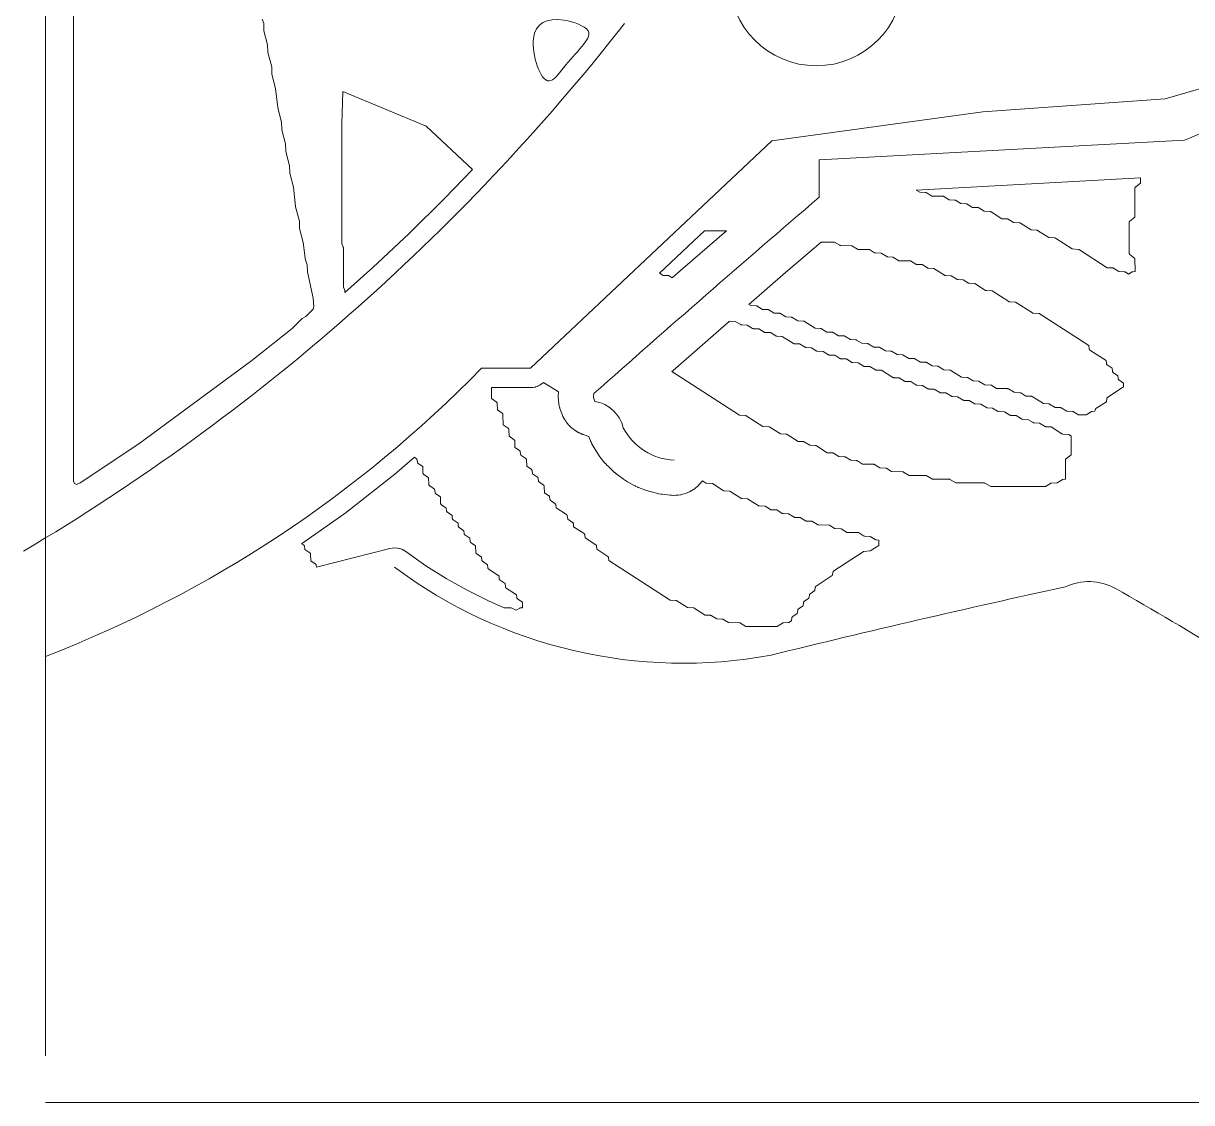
# Model space of a CAD drawing. Header units: inches. Extents: x 36 to 190, y -75 to 56.
# Drawn here: x 90.97 to 105.73, y -28.69 to -15.04 of the extents above; entities that cross this region are included whole.
import ezdxf

# ---------------------------------------------------------------- set-up
doc = ezdxf.new("R2010")
doc.units = ezdxf.units.IN
doc.layers.add('01_ORIGINAL_CAD', color=7, linetype='CONTINUOUS', lineweight=20)
doc.layers.add('03_ADDED_AREAS_SAME_COMPOSITION', color=7, linetype='CONTINUOUS', lineweight=15)

# ---------------------------------------------------------------- blocks, each defined once
blk = doc.blocks.new('05_SAND_DOLLAR')
at = {"layer": '01_ORIGINAL_CAD'}
for p, q in [((36.248, 17.906), (36.248, 55.9)), ((71.442, 17.312), (36.248, 17.312))]:
    blk.add_line(p, q, dxfattribs=at)
blk.add_lwpolyline([(53.65, 30.945), (50.4, 30.004), (48.095, 29.84), (45.427, 29.473), (42.376, 26.597), (41.758, 26.597, -0.10797), (36.248, 22.954)], format="xyb", dxfattribs=at)
blk.add_lwpolyline([(46.027, 28.759), (46.027, 29.23), (50.643, 29.479)], dxfattribs=at)
blk.add_circle((45.989, 31.521), 1.1, dxfattribs=at)
for centre, radius, start, end in [((22.02, 47.825), 27.364, 300.648, 321.9453), ((54.073, 21.787), 8.422, 94.2501, 114.0352), ((177.596, -125.015), 202.378, 130.55026, 131.62005), ((43.293, 26.24), 0.119, 162.5746, 211.3187), ((43.119, 25.741), 0.443, 13.2811, 80.611), ((44.225, 26.196), 0.761, 207.5896, 267.5639), ((44.306, 28.951), 6.083, 233.183, 280.5392), ((83.889, -134.15), 161.762, 102.40484, 103.75801), ((49.433, 23.211), 0.689, 61.2688, 115.2094), ((27.349, -15.654), 45.391, 56.1832, 60.407)]:
    blk.add_arc(centre, radius, start, end, dxfattribs=at)
at = {"layer": '03_ADDED_AREAS_SAME_COMPOSITION'}
blk.add_lwpolyline([(38.986, 31.011), (39.007, 30.955), (39.01, 30.869), (39.01, 30.866), (39.01, 30.863), (39.056, 30.686), (39.06, 30.594), (39.06, 30.591), (39.06, 30.588), (39.107, 30.406), (39.11, 30.319), (39.11, 30.316), (39.11, 30.313), (39.156, 30.135), (39.185, 29.892), (39.185, 29.888), (39.232, 29.706), (39.235, 29.619), (39.235, 29.616), (39.235, 29.613), (39.281, 29.436), (39.285, 29.344), (39.285, 29.341), (39.285, 29.338), (39.332, 29.156), (39.335, 29.069), (39.335, 29.066), (39.335, 29.063), (39.381, 28.885), (39.41, 28.642), (39.41, 28.638), (39.457, 28.456), (39.46, 28.369), (39.46, 28.366), (39.46, 28.363), (39.506, 28.185), (39.536, 27.961), (39.537, 27.958), (39.537, 27.955), (39.557, 27.905), (39.56, 27.819), (39.56, 27.814), (39.632, 27.481), (39.64, 27.373), (39.633, 27.346), (39.54, 27.251), (39.492, 27.225), (39.489, 27.223), (39.487, 27.221), (39.364, 27.1), (38.857, 26.695), (37.429, 25.643), (36.686, 25.147), (36.642, 25.129), (36.616, 25.139), (36.603, 25.168), (36.603, 32.082)], dxfattribs=at)
for points in [[(40.033, 27.575), (40.033, 27.578), (40.032, 27.582), (40.031, 27.585), (40.015, 27.62), (40.014, 28.119), (40.014, 28.122), (40.013, 28.125), (40.012, 28.128), (39.994, 28.172), (39.993, 29.685), (40.008, 30.097), (41.058, 29.657), (41.646, 29.111), (41.291, 28.744), (40.843, 28.302), (40.385, 27.871), (40.033, 27.555)], [(47.252, 28.85), (50.088, 29.003), (50.088, 28.938), (50.026, 28.892), (50.023, 28.889), (50.021, 28.887), (50.019, 28.884), (50.017, 28.881), (50.016, 28.878), (50.016, 28.875), (50.015, 28.871), (50.016, 28.508), (49.951, 28.456), (49.949, 28.454), (49.947, 28.452), (49.945, 28.449), (49.944, 28.446), (49.943, 28.443), (49.942, 28.44), (49.942, 28.437), (49.943, 28.055), (49.943, 28.052), (49.944, 28.049), (49.945, 28.046), (49.946, 28.043), (49.948, 28.04), (49.95, 28.038), (49.953, 28.036), (50.017, 27.984), (50.018, 27.82), (49.994, 27.818), (49.991, 27.818), (49.987, 27.817), (49.985, 27.816), (49.982, 27.815), (49.937, 27.788), (49.892, 27.815), (49.889, 27.816), (49.886, 27.817), (49.883, 27.818), (49.88, 27.818), (49.814, 27.82), (49.744, 27.862), (49.741, 27.864), (49.738, 27.865), (49.735, 27.866), (49.732, 27.866), (49.666, 27.868), (49.315, 28.095), (49.312, 28.096), (49.309, 28.097), (49.306, 28.098), (49.303, 28.099), (49.223, 28.106), (49.012, 28.241), (49.01, 28.243), (49.007, 28.244), (49.004, 28.245), (49, 28.245), (48.927, 28.249), (48.783, 28.339), (48.78, 28.341), (48.777, 28.342), (48.774, 28.342), (48.771, 28.343), (48.705, 28.345), (48.569, 28.432), (48.566, 28.433), (48.563, 28.434), (48.56, 28.435), (48.557, 28.436), (48.483, 28.44), (48.413, 28.482), (48.41, 28.484), (48.407, 28.485), (48.404, 28.485), (48.401, 28.486), (48.335, 28.488), (48.199, 28.575), (48.196, 28.576), (48.193, 28.577), (48.19, 28.578), (48.187, 28.579), (48.113, 28.583), (48.043, 28.625), (48.041, 28.627), (48.038, 28.628), (48.034, 28.628), (48.031, 28.629), (47.965, 28.631), (47.896, 28.673), (47.893, 28.674), (47.89, 28.675), (47.887, 28.676), (47.883, 28.676), (47.817, 28.678), (47.748, 28.72), (47.745, 28.722), (47.742, 28.723), (47.739, 28.724), (47.736, 28.724), (47.67, 28.726), (47.6, 28.768), (47.597, 28.77), (47.594, 28.771), (47.591, 28.771), (47.587, 28.772), (47.448, 28.774), (47.386, 28.813), (47.383, 28.814), (47.38, 28.816), (47.377, 28.816), (47.374, 28.817), (47.3, 28.821)], [(44.008, 27.798), (44.577, 28.335), (44.853, 28.335), (44.305, 27.86), (44.305, 27.86), (44.305, 27.86), (44.305, 27.86), (44.304, 27.859), (44.304, 27.859), (44.304, 27.859), (44.304, 27.859), (44.17, 27.742), (44.132, 27.764), (44.129, 27.766), (44.126, 27.767), (44.123, 27.768), (44.12, 27.768), (44.054, 27.77)], [(46.219, 28.193), (46.288, 28.151), (46.291, 28.149), (46.294, 28.148), (46.297, 28.147), (46.301, 28.147), (46.44, 28.145), (46.51, 28.103), (46.513, 28.101), (46.516, 28.1), (46.519, 28.1), (46.522, 28.099), (46.662, 28.097), (46.724, 28.058), (46.727, 28.057), (46.73, 28.055), (46.733, 28.055), (46.736, 28.054), (46.809, 28.05), (46.879, 28.008), (46.882, 28.006), (46.885, 28.005), (46.888, 28.004), (46.892, 28.004), (46.958, 28.002), (47.027, 27.96), (47.03, 27.959), (47.033, 27.957), (47.037, 27.957), (47.04, 27.956), (47.179, 27.955), (47.249, 27.912), (47.252, 27.911), (47.255, 27.91), (47.258, 27.909), (47.261, 27.909), (47.327, 27.907), (47.397, 27.865), (47.4, 27.863), (47.403, 27.862), (47.406, 27.862), (47.409, 27.861), (47.475, 27.859), (47.611, 27.772), (47.614, 27.771), (47.617, 27.77), (47.62, 27.769), (47.623, 27.768), (47.696, 27.764), (47.766, 27.722), (47.769, 27.72), (47.772, 27.719), (47.775, 27.719), (47.779, 27.718), (47.845, 27.716), (47.914, 27.674), (47.917, 27.673), (47.92, 27.672), (47.923, 27.671), (47.926, 27.671), (47.992, 27.669), (48.128, 27.582), (48.131, 27.58), (48.134, 27.579), (48.137, 27.578), (48.14, 27.578), (48.214, 27.574), (48.424, 27.439), (48.427, 27.437), (48.43, 27.436), (48.433, 27.435), (48.436, 27.435), (48.509, 27.431), (48.72, 27.296), (48.723, 27.294), (48.726, 27.293), (48.729, 27.292), (48.732, 27.292), (48.805, 27.288), (49.432, 26.884), (49.437, 26.844), (49.438, 26.841), (49.439, 26.838), (49.44, 26.835), (49.442, 26.833), (49.444, 26.83), (49.446, 26.828), (49.448, 26.826), (49.653, 26.694), (49.655, 26.659), (49.656, 26.656), (49.656, 26.653), (49.658, 26.65), (49.659, 26.647), (49.661, 26.645), (49.663, 26.643), (49.666, 26.641), (49.728, 26.598), (49.733, 26.558), (49.734, 26.555), (49.735, 26.552), (49.736, 26.549), (49.738, 26.547), (49.74, 26.544), (49.742, 26.542), (49.744, 26.54), (49.801, 26.503), (49.803, 26.469), (49.804, 26.465), (49.805, 26.462), (49.806, 26.459), (49.807, 26.457), (49.809, 26.454), (49.812, 26.452), (49.814, 26.45), (49.874, 26.409), (49.874, 26.362), (49.672, 26.23), (49.669, 26.228), (49.667, 26.226), (49.665, 26.223), (49.663, 26.221), (49.662, 26.218), (49.661, 26.215), (49.66, 26.212), (49.655, 26.172), (49.524, 26.087), (49.522, 26.085), (49.519, 26.082), (49.517, 26.08), (49.516, 26.077), (49.514, 26.074), (49.513, 26.07), (49.51, 26.053), (49.474, 26.05), (49.471, 26.05), (49.468, 26.049), (49.465, 26.048), (49.462, 26.046), (49.401, 26.007), (49.302, 26.007), (49.24, 26.046), (49.238, 26.048), (49.235, 26.049), (49.232, 26.05), (49.228, 26.05), (49.155, 26.054), (49.085, 26.097), (49.082, 26.098), (49.079, 26.099), (49.076, 26.1), (49.073, 26.1), (49.007, 26.102), (48.937, 26.144), (48.934, 26.146), (48.931, 26.147), (48.928, 26.148), (48.925, 26.148), (48.859, 26.15), (48.716, 26.24), (48.713, 26.241), (48.709, 26.242), (48.706, 26.243), (48.703, 26.243), (48.637, 26.245), (48.575, 26.285), (48.572, 26.286), (48.569, 26.287), (48.566, 26.288), (48.563, 26.288), (48.49, 26.293), (48.42, 26.335), (48.417, 26.337), (48.413, 26.338), (48.41, 26.338), (48.407, 26.339), (48.268, 26.34), (48.206, 26.38), (48.203, 26.381), (48.2, 26.383), (48.197, 26.383), (48.194, 26.384), (48.12, 26.388), (48.05, 26.43), (48.047, 26.432), (48.044, 26.433), (48.041, 26.434), (48.038, 26.434), (47.972, 26.436), (47.902, 26.478), (47.899, 26.479), (47.896, 26.48), (47.893, 26.481), (47.89, 26.481), (47.824, 26.483), (47.688, 26.57), (47.685, 26.572), (47.682, 26.573), (47.679, 26.574), (47.676, 26.574), (47.603, 26.578), (47.533, 26.621), (47.53, 26.622), (47.527, 26.623), (47.523, 26.624), (47.52, 26.624), (47.454, 26.626), (47.385, 26.669), (47.382, 26.67), (47.379, 26.671), (47.376, 26.672), (47.372, 26.672), (47.307, 26.674), (47.237, 26.716), (47.234, 26.718), (47.231, 26.719), (47.228, 26.719), (47.225, 26.72), (47.159, 26.722), (47.089, 26.764), (47.086, 26.765), (47.083, 26.766), (47.08, 26.767), (47.077, 26.767), (47.011, 26.769), (46.941, 26.811), (46.938, 26.813), (46.935, 26.814), (46.932, 26.815), (46.929, 26.815), (46.863, 26.817), (46.793, 26.859), (46.79, 26.861), (46.787, 26.862), (46.784, 26.862), (46.781, 26.863), (46.715, 26.865), (46.646, 26.907), (46.643, 26.908), (46.64, 26.909), (46.636, 26.91), (46.633, 26.91), (46.567, 26.912), (46.498, 26.954), (46.495, 26.956), (46.492, 26.957), (46.489, 26.958), (46.485, 26.958), (46.42, 26.96), (46.35, 27.002), (46.347, 27.003), (46.344, 27.005), (46.341, 27.005), (46.338, 27.006), (46.272, 27.007), (46.202, 27.05), (46.199, 27.051), (46.196, 27.052), (46.193, 27.053), (46.19, 27.053), (46.124, 27.055), (46.054, 27.097), (46.051, 27.099), (46.048, 27.1), (46.045, 27.101), (46.042, 27.101), (45.976, 27.103), (45.84, 27.19), (45.837, 27.191), (45.834, 27.193), (45.831, 27.193), (45.828, 27.194), (45.755, 27.198), (45.685, 27.24), (45.682, 27.242), (45.679, 27.243), (45.675, 27.244), (45.672, 27.244), (45.606, 27.246), (45.537, 27.288), (45.534, 27.289), (45.531, 27.291), (45.528, 27.291), (45.524, 27.292), (45.459, 27.293), (45.389, 27.336), (45.386, 27.337), (45.383, 27.338), (45.38, 27.339), (45.377, 27.339), (45.311, 27.341), (45.241, 27.383), (45.238, 27.385), (45.235, 27.386), (45.232, 27.386), (45.229, 27.387), (45.163, 27.389), (45.138, 27.404), (45.601, 27.807), (46.051, 28.193)], [(44.166, 26.555), (44.181, 26.568), (44.89, 27.189), (44.896, 27.194), (44.966, 27.19), (45.036, 27.148), (45.039, 27.146), (45.042, 27.145), (45.045, 27.145), (45.048, 27.144), (45.114, 27.143), (45.184, 27.1), (45.186, 27.099), (45.19, 27.098), (45.193, 27.097), (45.196, 27.097), (45.262, 27.095), (45.331, 27.053), (45.334, 27.051), (45.337, 27.05), (45.34, 27.049), (45.344, 27.049), (45.41, 27.047), (45.479, 27.005), (45.482, 27.004), (45.485, 27.002), (45.488, 27.002), (45.492, 27.001), (45.557, 27), (45.701, 26.91), (45.704, 26.908), (45.707, 26.907), (45.71, 26.906), (45.713, 26.906), (45.779, 26.904), (45.849, 26.862), (45.852, 26.861), (45.855, 26.859), (45.858, 26.859), (45.861, 26.858), (45.927, 26.857), (45.989, 26.817), (45.992, 26.816), (45.995, 26.815), (45.998, 26.814), (46.001, 26.813), (46.075, 26.809), (46.145, 26.767), (46.147, 26.765), (46.151, 26.764), (46.154, 26.763), (46.157, 26.763), (46.222, 26.761), (46.285, 26.722), (46.288, 26.72), (46.291, 26.719), (46.294, 26.718), (46.297, 26.718), (46.37, 26.714), (46.44, 26.671), (46.443, 26.67), (46.446, 26.669), (46.449, 26.668), (46.453, 26.668), (46.518, 26.666), (46.588, 26.624), (46.591, 26.622), (46.594, 26.621), (46.597, 26.621), (46.6, 26.62), (46.666, 26.618), (46.736, 26.576), (46.739, 26.575), (46.742, 26.574), (46.745, 26.573), (46.748, 26.573), (46.814, 26.571), (46.957, 26.481), (46.96, 26.48), (46.964, 26.478), (46.967, 26.478), (46.97, 26.477), (47.036, 26.475), (47.106, 26.433), (47.108, 26.432), (47.112, 26.431), (47.115, 26.43), (47.118, 26.43), (47.183, 26.428), (47.246, 26.388), (47.249, 26.387), (47.252, 26.386), (47.255, 26.385), (47.258, 26.385), (47.331, 26.38), (47.401, 26.338), (47.404, 26.336), (47.407, 26.335), (47.41, 26.335), (47.414, 26.334), (47.479, 26.333), (47.549, 26.29), (47.552, 26.289), (47.555, 26.288), (47.558, 26.287), (47.561, 26.287), (47.627, 26.285), (47.697, 26.243), (47.7, 26.241), (47.703, 26.24), (47.706, 26.239), (47.709, 26.239), (47.775, 26.237), (47.845, 26.195), (47.848, 26.194), (47.851, 26.192), (47.854, 26.192), (47.857, 26.191), (47.923, 26.19), (47.985, 26.15), (47.988, 26.149), (47.991, 26.147), (47.994, 26.147), (47.997, 26.146), (48.07, 26.142), (48.14, 26.1), (48.143, 26.098), (48.146, 26.097), (48.149, 26.096), (48.153, 26.096), (48.218, 26.094), (48.281, 26.055), (48.283, 26.053), (48.286, 26.052), (48.289, 26.051), (48.293, 26.051), (48.366, 26.047), (48.436, 26.004), (48.439, 26.003), (48.442, 26.002), (48.445, 26.001), (48.448, 26.001), (48.514, 25.999), (48.584, 25.957), (48.587, 25.955), (48.59, 25.954), (48.593, 25.954), (48.596, 25.953), (48.662, 25.951), (48.732, 25.909), (48.735, 25.908), (48.738, 25.907), (48.741, 25.906), (48.744, 25.906), (48.81, 25.904), (48.88, 25.862), (48.882, 25.86), (48.886, 25.859), (48.889, 25.858), (48.892, 25.858), (48.957, 25.856), (49.094, 25.769), (49.096, 25.767), (49.099, 25.766), (49.103, 25.765), (49.106, 25.765), (49.179, 25.761), (49.212, 25.74), (49.212, 25.502), (49.15, 25.456), (49.147, 25.454), (49.145, 25.451), (49.143, 25.448), (49.141, 25.445), (49.14, 25.442), (49.14, 25.439), (49.139, 25.436), (49.139, 25.194), (49.107, 25.191), (49.104, 25.191), (49.101, 25.19), (49.098, 25.189), (49.096, 25.187), (49.033, 25.148), (48.96, 25.143), (48.957, 25.143), (48.954, 25.142), (48.951, 25.141), (48.948, 25.14), (48.886, 25.1), (48.197, 25.1), (48.119, 25.144), (48.116, 25.145), (48.113, 25.146), (48.11, 25.147), (48.107, 25.147), (47.753, 25.147), (47.676, 25.191), (47.673, 25.193), (47.67, 25.194), (47.667, 25.194), (47.664, 25.195), (47.458, 25.195), (47.38, 25.239), (47.378, 25.24), (47.375, 25.241), (47.371, 25.242), (47.368, 25.242), (47.163, 25.243), (47.093, 25.285), (47.09, 25.286), (47.087, 25.287), (47.084, 25.288), (47.081, 25.288), (46.942, 25.29), (46.879, 25.329), (46.877, 25.331), (46.874, 25.332), (46.871, 25.333), (46.867, 25.333), (46.794, 25.337), (46.724, 25.38), (46.721, 25.381), (46.718, 25.383), (46.715, 25.383), (46.711, 25.384), (46.572, 25.385), (46.51, 25.425), (46.507, 25.426), (46.504, 25.427), (46.501, 25.428), (46.498, 25.429), (46.424, 25.433), (46.354, 25.475), (46.352, 25.477), (46.349, 25.478), (46.345, 25.478), (46.342, 25.479), (46.276, 25.481), (46.207, 25.523), (46.204, 25.524), (46.201, 25.525), (46.198, 25.526), (46.194, 25.526), (46.129, 25.528), (45.993, 25.615), (45.99, 25.617), (45.987, 25.618), (45.984, 25.619), (45.98, 25.619), (45.907, 25.623), (45.837, 25.666), (45.834, 25.667), (45.831, 25.668), (45.828, 25.669), (45.825, 25.669), (45.759, 25.671), (45.623, 25.758), (45.62, 25.76), (45.617, 25.761), (45.614, 25.762), (45.611, 25.762), (45.538, 25.766), (45.401, 25.854), (45.398, 25.855), (45.395, 25.856), (45.392, 25.857), (45.389, 25.857), (45.316, 25.862), (45.105, 25.997), (45.102, 25.998), (45.099, 25.999), (45.096, 26), (45.093, 26), (45.02, 26.005)], [(42.544, 26.418), (42.732, 26.297), (42.73, 26.28), (42.73, 26.278), (42.729, 26.257), (42.729, 26.256), (42.729, 26.245), (42.729, 26.244), (42.729, 26.219), (42.729, 26.218), (42.73, 26.207), (42.73, 26.206), (42.731, 26.185), (42.731, 26.184), (42.734, 26.161), (42.734, 26.159), (42.738, 26.138), (42.738, 26.138), (42.741, 26.126), (42.741, 26.126), (42.746, 26.101), (42.747, 26.101), (42.749, 26.089), (42.75, 26.089), (42.756, 26.068), (42.756, 26.067), (42.764, 26.045), (42.764, 26.044), (42.772, 26.024), (42.772, 26.023), (42.777, 26.013), (42.777, 26.012), (42.788, 25.989), (42.788, 25.988), (42.795, 25.975), (42.795, 25.975), (42.797, 25.972), (42.802, 25.963), (42.802, 25.962), (42.805, 25.957), (42.808, 25.952), (42.809, 25.95), (42.814, 25.943), (42.814, 25.942), (42.816, 25.939), (42.817, 25.938), (42.821, 25.932), (42.824, 25.926), (42.825, 25.925), (42.827, 25.922), (42.833, 25.914), (42.834, 25.913), (42.838, 25.908), (42.841, 25.904), (42.842, 25.902), (42.848, 25.896), (42.848, 25.895), (42.85, 25.892), (42.851, 25.891), (42.856, 25.886), (42.861, 25.881), (42.862, 25.879), (42.864, 25.877), (42.871, 25.869), (42.872, 25.868), (42.876, 25.865), (42.88, 25.86), (42.881, 25.859), (42.887, 25.854), (42.888, 25.853), (42.891, 25.85), (42.892, 25.849), (42.897, 25.845), (42.902, 25.84), (42.903, 25.839), (42.906, 25.837), (42.914, 25.83), (42.915, 25.829), (42.92, 25.826), (42.924, 25.823), (42.925, 25.822), (42.932, 25.817), (42.933, 25.816), (42.936, 25.814), (42.937, 25.813), (42.943, 25.809), (42.949, 25.805), (42.95, 25.804), (42.953, 25.803), (42.962, 25.797), (42.963, 25.796), (42.968, 25.794), (42.973, 25.791), (42.974, 25.79), (42.982, 25.786), (42.983, 25.785), (42.986, 25.784), (42.987, 25.783), (42.994, 25.78), (43, 25.777), (43.001, 25.776), (43.004, 25.775), (43.014, 25.77), (43.015, 25.77), (43.02, 25.768), (43.025, 25.766), (43.027, 25.765), (43.035, 25.762), (43.036, 25.762), (43.039, 25.76), (43.04, 25.76), (43.053, 25.755), (43.054, 25.755), (43.113, 25.736), (43.137, 25.678), (43.137, 25.677), (43.143, 25.664), (43.143, 25.663), (43.144, 25.66), (43.149, 25.65), (43.15, 25.648), (43.152, 25.644), (43.154, 25.64), (43.155, 25.638), (43.16, 25.63), (43.16, 25.628), (43.162, 25.625), (43.162, 25.624), (43.17, 25.612), (43.17, 25.611), (43.223, 25.525), (43.223, 25.524), (43.231, 25.512), (43.231, 25.511), (43.247, 25.49), (43.247, 25.489), (43.256, 25.478), (43.256, 25.477), (43.319, 25.399), (43.32, 25.399), (43.329, 25.388), (43.329, 25.387), (43.347, 25.368), (43.348, 25.368), (43.358, 25.357), (43.358, 25.357), (43.43, 25.289), (43.431, 25.288), (43.441, 25.279), (43.442, 25.278), (43.462, 25.261), (43.463, 25.261), (43.474, 25.252), (43.474, 25.252), (43.554, 25.194), (43.555, 25.193), (43.566, 25.185), (43.567, 25.185), (43.589, 25.171), (43.59, 25.17), (43.602, 25.163), (43.603, 25.163), (43.689, 25.115), (43.69, 25.115), (43.702, 25.109), (43.703, 25.108), (43.727, 25.097), (43.727, 25.097), (43.74, 25.091), (43.741, 25.091), (43.833, 25.055), (43.834, 25.055), (43.848, 25.05), (43.848, 25.05), (43.873, 25.042), (43.874, 25.042), (43.888, 25.038), (43.889, 25.038), (43.986, 25.014), (43.986, 25.014), (44.001, 25.011), (44.001, 25.01), (44.027, 25.006), (44.028, 25.006), (44.043, 25.004), (44.043, 25.004), (44.144, 24.993), (44.145, 24.992), (44.159, 24.991), (44.16, 24.991), (44.186, 24.99), (44.188, 24.99), (44.216, 24.991), (44.218, 24.991), (44.244, 24.993), (44.246, 24.993), (44.274, 24.998), (44.276, 24.998), (44.301, 25.004), (44.303, 25.004), (44.331, 25.012), (44.332, 25.013), (44.357, 25.022), (44.358, 25.022), (44.385, 25.034), (44.386, 25.035), (44.409, 25.047), (44.411, 25.048), (44.435, 25.062), (44.437, 25.063), (44.458, 25.078), (44.459, 25.079), (44.482, 25.097), (44.483, 25.098), (44.502, 25.116), (44.503, 25.117), (44.523, 25.138), (44.524, 25.139), (44.541, 25.159), (44.542, 25.161), (44.551, 25.172), (44.591, 25.147), (44.594, 25.145), (44.597, 25.144), (44.6, 25.143), (44.603, 25.143), (44.676, 25.139), (44.813, 25.051), (44.816, 25.05), (44.819, 25.049), (44.822, 25.048), (44.825, 25.047), (44.898, 25.043), (45.035, 24.956), (45.037, 24.954), (45.04, 24.953), (45.043, 24.952), (45.047, 24.952), (45.12, 24.948), (45.256, 24.861), (45.259, 24.859), (45.262, 24.858), (45.265, 24.857), (45.268, 24.857), (45.342, 24.853), (45.412, 24.81), (45.415, 24.809), (45.418, 24.808), (45.421, 24.807), (45.424, 24.807), (45.49, 24.805), (45.56, 24.762), (45.563, 24.761), (45.566, 24.76), (45.569, 24.759), (45.572, 24.759), (45.638, 24.757), (45.708, 24.715), (45.711, 24.713), (45.714, 24.712), (45.717, 24.712), (45.72, 24.711), (45.786, 24.709), (45.855, 24.667), (45.858, 24.666), (45.861, 24.665), (45.865, 24.664), (45.868, 24.664), (45.934, 24.662), (46.003, 24.62), (46.006, 24.618), (46.009, 24.617), (46.013, 24.616), (46.016, 24.616), (46.155, 24.614), (46.217, 24.575), (46.22, 24.573), (46.223, 24.572), (46.226, 24.571), (46.229, 24.571), (46.303, 24.567), (46.373, 24.524), (46.376, 24.523), (46.379, 24.522), (46.382, 24.521), (46.385, 24.521), (46.525, 24.519), (46.587, 24.479), (46.59, 24.478), (46.593, 24.477), (46.596, 24.476), (46.599, 24.476), (46.672, 24.471), (46.735, 24.432), (46.737, 24.43), (46.74, 24.429), (46.743, 24.428), (46.746, 24.428), (46.779, 24.425), (46.779, 24.356), (46.672, 24.287), (46.592, 24.28), (46.589, 24.28), (46.586, 24.279), (46.584, 24.278), (46.581, 24.276), (46.213, 24.037), (46.21, 24.035), (46.208, 24.033), (46.206, 24.031), (46.204, 24.028), (46.203, 24.025), (46.202, 24.022), (46.192, 23.976), (45.986, 23.842), (45.984, 23.841), (45.982, 23.838), (45.98, 23.836), (45.978, 23.833), (45.977, 23.831), (45.976, 23.828), (45.975, 23.825), (45.97, 23.785), (45.913, 23.747), (45.91, 23.745), (45.908, 23.743), (45.906, 23.74), (45.905, 23.738), (45.903, 23.735), (45.902, 23.732), (45.902, 23.729), (45.896, 23.689), (45.839, 23.651), (45.837, 23.65), (45.835, 23.647), (45.833, 23.645), (45.831, 23.642), (45.83, 23.64), (45.829, 23.637), (45.828, 23.634), (45.823, 23.594), (45.766, 23.556), (45.763, 23.554), (45.761, 23.552), (45.759, 23.55), (45.757, 23.547), (45.756, 23.544), (45.755, 23.541), (45.755, 23.538), (45.749, 23.498), (45.692, 23.46), (45.69, 23.459), (45.687, 23.456), (45.685, 23.454), (45.684, 23.451), (45.683, 23.449), (45.682, 23.446), (45.681, 23.443), (45.676, 23.403), (45.642, 23.381), (45.576, 23.379), (45.573, 23.379), (45.57, 23.378), (45.567, 23.377), (45.564, 23.375), (45.495, 23.333), (45.101, 23.333), (45.031, 23.375), (45.028, 23.377), (45.025, 23.378), (45.022, 23.378), (45.019, 23.379), (44.879, 23.381), (44.81, 23.423), (44.807, 23.424), (44.804, 23.425), (44.801, 23.426), (44.797, 23.426), (44.732, 23.428), (44.662, 23.47), (44.659, 23.472), (44.656, 23.473), (44.653, 23.474), (44.65, 23.474), (44.584, 23.476), (44.448, 23.563), (44.445, 23.564), (44.442, 23.566), (44.439, 23.566), (44.436, 23.567), (44.363, 23.571), (44.226, 23.658), (44.223, 23.66), (44.22, 23.661), (44.217, 23.662), (44.214, 23.662), (44.141, 23.666), (43.367, 24.165), (43.365, 24.199), (43.364, 24.202), (43.364, 24.205), (43.362, 24.208), (43.361, 24.211), (43.359, 24.214), (43.356, 24.216), (43.354, 24.218), (43.218, 24.308), (43.213, 24.348), (43.212, 24.351), (43.211, 24.354), (43.21, 24.357), (43.208, 24.36), (43.206, 24.362), (43.204, 24.364), (43.202, 24.366), (43.07, 24.451), (43.065, 24.491), (43.064, 24.494), (43.063, 24.497), (43.062, 24.5), (43.06, 24.503), (43.058, 24.505), (43.056, 24.507), (43.054, 24.509), (42.923, 24.594), (42.921, 24.628), (42.92, 24.631), (42.919, 24.635), (42.918, 24.638), (42.916, 24.64), (42.915, 24.643), (42.912, 24.645), (42.91, 24.647), (42.848, 24.689), (42.842, 24.73), (42.842, 24.733), (42.841, 24.736), (42.84, 24.739), (42.838, 24.741), (42.836, 24.744), (42.834, 24.746), (42.831, 24.747), (42.701, 24.832), (42.698, 24.867), (42.698, 24.87), (42.697, 24.873), (42.696, 24.876), (42.694, 24.879), (42.692, 24.881), (42.69, 24.884), (42.687, 24.886), (42.626, 24.928), (42.62, 24.968), (42.62, 24.971), (42.619, 24.974), (42.617, 24.977), (42.616, 24.98), (42.614, 24.982), (42.612, 24.984), (42.609, 24.986), (42.553, 25.023), (42.55, 25.104), (42.55, 25.108), (42.549, 25.111), (42.548, 25.114), (42.546, 25.117), (42.544, 25.12), (42.542, 25.122), (42.539, 25.124), (42.478, 25.166), (42.476, 25.201), (42.475, 25.204), (42.475, 25.207), (42.473, 25.21), (42.472, 25.213), (42.47, 25.215), (42.467, 25.218), (42.465, 25.219), (42.403, 25.262), (42.398, 25.302), (42.397, 25.305), (42.396, 25.308), (42.395, 25.311), (42.393, 25.313), (42.391, 25.316), (42.389, 25.318), (42.387, 25.32), (42.33, 25.357), (42.327, 25.438), (42.327, 25.442), (42.326, 25.445), (42.325, 25.448), (42.323, 25.451), (42.321, 25.454), (42.319, 25.456), (42.317, 25.458), (42.255, 25.5), (42.249, 25.541), (42.249, 25.544), (42.248, 25.547), (42.246, 25.549), (42.245, 25.552), (42.243, 25.554), (42.241, 25.556), (42.238, 25.558), (42.182, 25.595), (42.181, 25.671), (42.181, 25.675), (42.18, 25.678), (42.179, 25.681), (42.178, 25.684), (42.176, 25.687), (42.174, 25.689), (42.171, 25.691), (42.108, 25.737), (42.105, 25.82), (42.104, 25.823), (42.104, 25.826), (42.102, 25.83), (42.101, 25.832), (42.099, 25.835), (42.096, 25.838), (42.094, 25.84), (42.034, 25.881), (42.03, 26.01), (42.03, 26.014), (42.029, 26.017), (42.028, 26.02), (42.026, 26.023), (42.024, 26.026), (42.022, 26.028), (42.019, 26.03), (41.959, 26.072), (41.956, 26.154), (41.956, 26.157), (41.955, 26.16), (41.954, 26.163), (41.952, 26.166), (41.95, 26.169), (41.948, 26.171), (41.945, 26.174), (41.885, 26.215), (41.884, 26.352), (42.376, 26.352), (42.378, 26.352), (42.405, 26.353), (42.408, 26.354), (42.436, 26.359), (42.439, 26.36), (42.465, 26.368), (42.468, 26.37), (42.493, 26.381), (42.496, 26.383), (42.519, 26.398), (42.522, 26.4), (42.543, 26.417)], [(39.673, 24.081), (39.669, 24.108), (39.668, 24.111), (39.667, 24.114), (39.666, 24.117), (39.664, 24.119), (39.662, 24.122), (39.66, 24.124), (39.658, 24.126), (39.602, 24.162), (39.599, 24.244), (39.598, 24.247), (39.598, 24.251), (39.596, 24.254), (39.595, 24.257), (39.593, 24.259), (39.59, 24.262), (39.588, 24.264), (39.526, 24.306), (39.52, 24.347), (39.52, 24.35), (39.519, 24.352), (39.518, 24.355), (39.516, 24.358), (39.514, 24.36), (39.512, 24.362), (39.509, 24.364), (39.486, 24.379), (40.02, 24.753), (40.021, 24.754), (40.03, 24.761), (40.031, 24.761), (40.685, 25.274), (40.686, 25.274), (40.695, 25.282), (40.695, 25.282), (40.911, 25.471), (40.943, 25.449), (40.949, 25.408), (40.95, 25.405), (40.95, 25.403), (40.952, 25.4), (40.953, 25.397), (40.955, 25.395), (40.958, 25.393), (40.96, 25.391), (41.016, 25.354), (41.019, 25.272), (41.02, 25.269), (41.02, 25.266), (41.022, 25.263), (41.023, 25.26), (41.025, 25.257), (41.027, 25.255), (41.03, 25.253), (41.09, 25.211), (41.093, 25.129), (41.094, 25.126), (41.095, 25.123), (41.096, 25.12), (41.097, 25.117), (41.099, 25.114), (41.102, 25.112), (41.104, 25.11), (41.166, 25.067), (41.172, 25.027), (41.172, 25.024), (41.173, 25.021), (41.174, 25.018), (41.176, 25.016), (41.178, 25.013), (41.18, 25.011), (41.183, 25.009), (41.239, 24.972), (41.242, 24.891), (41.242, 24.887), (41.243, 24.884), (41.244, 24.881), (41.246, 24.878), (41.248, 24.876), (41.25, 24.873), (41.253, 24.871), (41.314, 24.829), (41.316, 24.795), (41.316, 24.791), (41.317, 24.788), (41.319, 24.785), (41.32, 24.783), (41.322, 24.78), (41.324, 24.778), (41.327, 24.776), (41.388, 24.734), (41.39, 24.699), (41.391, 24.696), (41.391, 24.693), (41.393, 24.69), (41.394, 24.687), (41.396, 24.685), (41.398, 24.682), (41.401, 24.68), (41.462, 24.639), (41.464, 24.604), (41.465, 24.601), (41.466, 24.597), (41.467, 24.595), (41.468, 24.592), (41.47, 24.589), (41.473, 24.587), (41.475, 24.585), (41.536, 24.543), (41.538, 24.508), (41.539, 24.505), (41.54, 24.502), (41.541, 24.499), (41.543, 24.496), (41.544, 24.494), (41.547, 24.491), (41.549, 24.489), (41.611, 24.447), (41.617, 24.407), (41.617, 24.404), (41.618, 24.401), (41.619, 24.398), (41.621, 24.396), (41.623, 24.393), (41.625, 24.391), (41.628, 24.389), (41.684, 24.352), (41.687, 24.271), (41.687, 24.267), (41.688, 24.264), (41.689, 24.261), (41.691, 24.258), (41.693, 24.255), (41.695, 24.253), (41.698, 24.251), (41.759, 24.209), (41.761, 24.174), (41.761, 24.171), (41.762, 24.168), (41.763, 24.165), (41.765, 24.162), (41.767, 24.16), (41.769, 24.158), (41.772, 24.156), (41.834, 24.113), (41.839, 24.073), (41.84, 24.07), (41.841, 24.067), (41.842, 24.064), (41.844, 24.062), (41.846, 24.059), (41.848, 24.057), (41.85, 24.055), (41.981, 23.97), (41.983, 23.936), (41.984, 23.933), (41.984, 23.93), (41.986, 23.927), (41.987, 23.924), (41.989, 23.921), (41.991, 23.919), (41.994, 23.917), (42.056, 23.875), (42.061, 23.834), (42.062, 23.831), (42.063, 23.828), (42.064, 23.826), (42.066, 23.823), (42.068, 23.821), (42.07, 23.819), (42.072, 23.817), (42.203, 23.732), (42.205, 23.698), (42.206, 23.694), (42.207, 23.691), (42.208, 23.688), (42.21, 23.686), (42.211, 23.683), (42.214, 23.681), (42.216, 23.679), (42.276, 23.638), (42.277, 23.569), (42.252, 23.568), (42.249, 23.568), (42.246, 23.567), (42.243, 23.566), (42.241, 23.565), (42.195, 23.537), (42.133, 23.568), (42.13, 23.569), (42.127, 23.57), (42.125, 23.57), (42.122, 23.57), (42.044, 23.57), (41.846, 23.656), (41.576, 23.79), (41.312, 23.938), (41.056, 24.1), (40.802, 24.281), (40.8, 24.281), (40.777, 24.296), (40.775, 24.297), (40.75, 24.309), (40.747, 24.31), (40.721, 24.318), (40.718, 24.319), (40.691, 24.324), (40.688, 24.324), (40.661, 24.326), (40.658, 24.326), (40.631, 24.324), (40.628, 24.324), (40.601, 24.318), (40.599, 24.318)]]:
    blk.add_lwpolyline(points, close=True, dxfattribs=at)
blk.add_open_spline([(42.614, 30.229), (42.499, 30.225), (42.393, 30.563), (42.416, 30.766), (42.439, 30.961), (42.582, 31.032), (42.802, 30.997), (42.922, 30.977), (43.066, 30.926), (43.105, 30.863), (43.14, 30.805), (43.088, 30.738), (43.025, 30.663), (42.955, 30.58), (42.87, 30.488), (42.796, 30.397), (42.728, 30.313), (42.67, 30.231), (42.614, 30.229)], degree=3, knots=[0, 0, 0, 0, 0.251571, 0.251571, 0.251571, 0.4933, 0.4933, 0.4933, 0.625586, 0.625586, 0.625586, 0.745602, 0.745602, 0.745602, 0.877889, 0.877889, 0.877889, 1, 1, 1, 1], dxfattribs=at)

msp = doc.modelspace()

# ---------------------------------------------------------------- block references
msp.add_blockref('05_SAND_DOLLAR', (55, -46))

doc.saveas('drawing.dxf')
